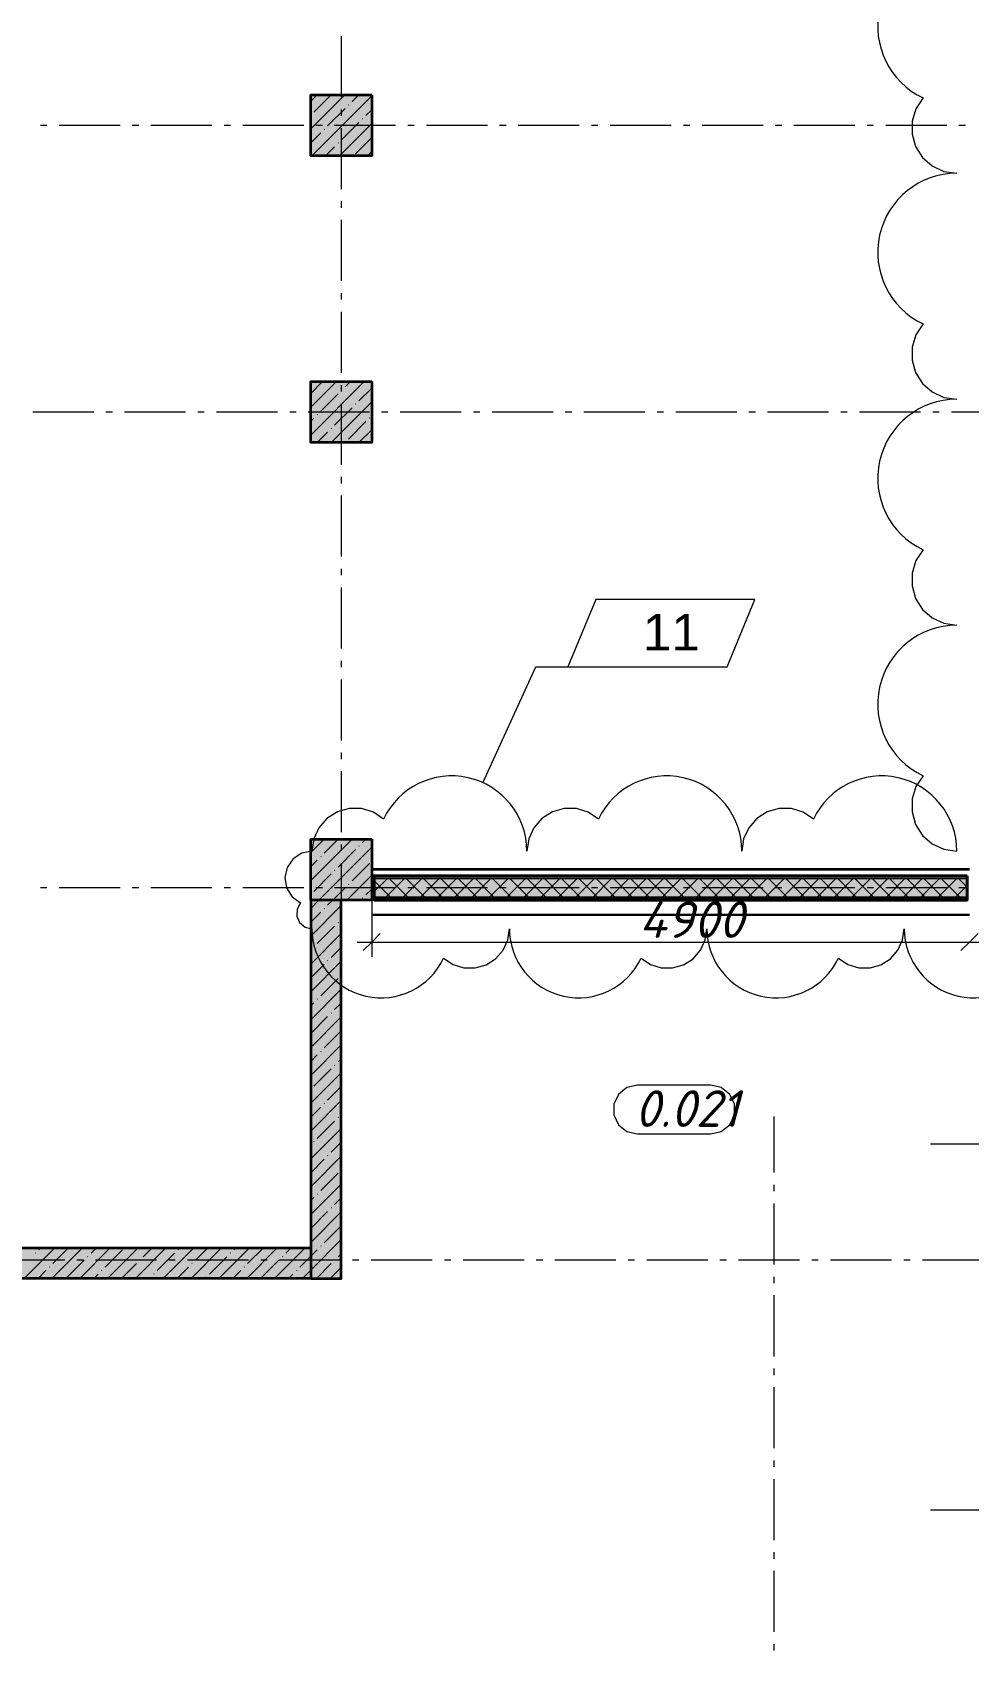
# Model space of a CAD drawing. Header units: millimetres. Extents: x -81576 to 1046824, y -248937 to 691537.
# Drawn here: x 174163 to 181837, y 543921 to 557183 of the extents above; entities that cross this region are included whole.
import ezdxf

# ---------------------------------------------------------------- set-up
doc = ezdxf.new("R2010")
doc.units = ezdxf.units.MM
for name, color, linetype, lineweight in [('0)', 6, 'Continuous', 30), ('0) расчет', 172, 'Continuous', 30), ('0) факт', 80, 'Continuous', 30), ('0.2) Шпаклевка подвала и баз и фин', 5, 'Continuous', 30)]:
    doc.layers.add(name, color=color, linetype=linetype, lineweight=lineweight)
doc.layers.add('PDF _Геометрия', color=7, linetype='Continuous', true_color=0x1d1d1d)
doc.layers.add('PDF _Сплошная заливка', color=7, linetype='Continuous', true_color=0xffffff)
doc.layers.add('PDF _Текст', color=7, linetype='Continuous')
doc.styles.add('PDF GOST-Common', font='arial.ttf')
doc.styles.add('PDF ISOCPEUR Italic', font='isocpeui.ttf')

msp = doc.modelspace()

# ---------------------------------------------------------------- hatches: boundary and pattern name
at = {"layer": '0)', "transparency": 33554559}
for points in [[(181824.5, 550259), (181824.5, 550271.5), (176964.5, 550271.5), (176964.5, 550259)], [(181824.5, 550246.5), (181824.5, 550259), (176964.5, 550259), (176964.5, 550246.5)], [(181824.5, 550096.5), (181824.5, 550246.5), (176964.5, 550246.5), (176964.5, 550096.5)], [(181824.5, 550084), (181824.5, 550096.5), (176964.5, 550096.5), (176964.5, 550084)], [(181824.5, 550071.5), (181824.5, 550084), (176964.5, 550084), (176964.5, 550071.5)]]:
    msp.add_hatch(color=256, dxfattribs=at).paths.add_polyline_path(points)
at = {"layer": 'PDF _Сплошная заливка', "true_color": 0x636466, "transparency": 33554559}
for points in [[(176444.5, 556171.6), (176944.5, 556171.6), (176944.5, 556671.6), (176444.5, 556671.6)], [(176444.5, 553821.6), (176944.5, 553821.6), (176944.5, 554321.6), (176444.5, 554321.6)], [(176444.5, 550071.5), (176944.5, 550071.5), (176944.5, 550571.5), (176444.5, 550571.5)], [(176694.5, 546971.5), (176694.5, 550071.5), (176444.5, 550071.5), (176444.5, 546971.5)], [(176444.5, 546971.5), (176444.5, 547221.5), (173694.5, 547221.5), (173694.5, 546971.5)]]:
    msp.add_hatch(color=251, dxfattribs=at).paths.add_polyline_path(points)

# ---------------------------------------------------------------- linework, layer by layer
at = {"layer": '0)', "lineweight": 40}
msp.add_lwpolyline([(181824.5, 550271.5), (181824.5, 550071.5), (176964.5, 550071.5), (176964.5, 550271.5)], close=True, dxfattribs=at)
at = {"layer": '0)', "lineweight": 9}
for points in [[(181824.5, 550259), (176964.5, 550259)], [(181824.5, 550246.5), (176964.5, 550246.5)], [(180059.4, 550246.5), (180209.4, 550096.5)], [(180322.8, 550246.5), (180172.8, 550096.5)], [(180200.8, 550246.5), (180350.8, 550096.5)], [(180464.2, 550246.5), (180314.2, 550096.5)], [(180342.2, 550246.5), (180492.3, 550096.5)], [(180605.6, 550246.5), (180455.6, 550096.5)], [(180483.7, 550246.5), (180633.7, 550096.5)], [(180747, 550246.5), (180597, 550096.5)], [(180625.1, 550246.5), (180775.1, 550096.5)], [(180888.4, 550246.5), (180738.4, 550096.5)], [(180766.5, 550246.5), (180916.5, 550096.5)], [(181824.5, 550096.5), (176964.5, 550096.5)], [(180905, 550171.5), (180405, 550171.5)], [(181824.5, 550084), (176964.5, 550084)]]:
    msp.add_lwpolyline(points, dxfattribs=at)
at = {"layer": '0)', "color": 7, "lineweight": 9}
msp.add_lwpolyline([(180305, 550171.5), (180252.1, 550171.5)], dxfattribs=at)
at = {"layer": '0) расчет', "color": 1, "lineweight": 9}
for points in [[(181740.3, 557880, 0.8010872), (181464.2, 556645.5), (181405.5, 556557.1), (181374.3, 556455.6), (181373.2, 556349.5), (181402.2, 556247.4), (181458.9, 556157.7), (181538.8, 556087.8), (181635.2, 556043.5), (181740.3, 556028.2, 0.8010872), (181464.2, 554793.7), (181405.5, 554705.3), (181374.3, 554603.9), (181373.2, 554497.7), (181402.2, 554395.6), (181458.9, 554306), (181538.8, 554236.1), (181635.2, 554191.7), (181740.3, 554176.5, 0.8010872), (181464.2, 552942), (181405.5, 552853.5), (181374.3, 552752.1), (181373.2, 552646), (181402.2, 552543.9), (181458.9, 552454.2), (181538.8, 552384.3), (181635.2, 552339.9), (181740.3, 552324.7, 0.8010868), (181464.2, 551090.2), (181405.5, 551001.8), (181374.3, 550900.3), (181373.2, 550794.2), (181402.2, 550692.1), (181458.9, 550602.4), (181538.8, 550532.5), (181635.2, 550488.2), (181740.3, 550472.9, 0.8010888), (180565.7, 550735.6), (180481.6, 550791.4), (180385.1, 550821.1), (180284.1, 550822.2), (180187, 550794.6), (180101.7, 550740.6), (180035.2, 550664.6), (179992.9, 550572.9), (179978.5, 550472.9, 0.8010889), (178804, 550735.6)], [(178804, 550735.6), (178719.8, 550791.4), (178623.3, 550821.1), (178522.3, 550822.2), (178425.2, 550794.6), (178339.9, 550740.6), (178273.4, 550664.6), (178231.2, 550572.9), (178216.7, 550472.9, 0.8010898), (177042.2, 550735.6), (176958, 550791.4), (176861.5, 550821.1), (176760.5, 550822.2), (176663.4, 550794.6), (176578.1, 550740.6), (176511.6, 550664.6), (176469.4, 550572.9), (176454.9, 550472.9), (176371.1, 550456.6), (176299.7, 550409.9), (176251.1, 550339.7), (176232.4, 550256.4), (176246.5, 550172.2), (176291.3, 550099.6), (176360.1, 550049.1), (176332.3, 549998.2), (176330, 549940.2), (176353.7, 549887.3), (176398.4, 549850.3), (176454.9, 549837.1, 0.8010876), (177533.7, 549595.9), (177611, 549544.6), (177699.6, 549517.3), (177792.4, 549516.3), (177881.6, 549541.7), (177959.9, 549591.3), (178021, 549661.1), (178059.8, 549745.3), (178073.1, 549837.1, 0.8010876), (179151.9, 549595.9), (179229.1, 549544.6), (179317.8, 549517.3), (179410.5, 549516.3), (179499.8, 549541.7), (179578.1, 549591.3), (179639.2, 549661.1), (179678, 549745.3), (179691.3, 549837.1, 0.8010876), (180770, 549595.9), (180847.3, 549544.6), (180936, 549517.3), (181028.7, 549516.3), (181117.9, 549541.7), (181196.3, 549591.3), (181257.4, 549661.1), (181296.2, 549745.3), (181309.4, 549837.1, 0.8010876), (182388.2, 549595.9)]]:
    msp.add_lwpolyline(points, format="xyb", dxfattribs=at)
at = {"layer": '0) расчет'}
msp.add_lwpolyline([(176944.5, 550324.6), (181844.5, 550324.6)], dxfattribs=at)
at = {"layer": '0) факт'}
msp.add_lwpolyline([(176944.5, 550324.6), (181844.5, 550324.6)], dxfattribs=at)
at = {"layer": '0.2) Шпаклевка подвала и баз и фин'}
for points in [[(176944.5, 550321.5), (181844.5, 550321.5)], [(176944.5, 549952.3), (181844.5, 549952.3)]]:
    msp.add_lwpolyline(points, dxfattribs=at)
at = {"layer": 'PDF _Геометрия', "color": 7, "lineweight": 9}
for points in [[(176694.5, 557151.1), (176694.5, 556651.1)], [(176694.5, 556551.1), (176694.5, 556498.2)], [(174228.7, 556421.6), (174281.7, 556421.6)], [(174381.7, 556421.6), (174881.7, 556421.6)], [(174981.7, 556421.6), (175034.6, 556421.6)], [(175134.6, 556421.6), (175634.6, 556421.6)], [(175734.6, 556421.6), (175787.5, 556421.6)], [(175887.5, 556421.6), (176387.5, 556421.6)], [(176487.5, 556421.6), (176540.4, 556421.6)], [(176640.4, 556421.6), (177140.4, 556421.6)], [(176694.5, 556398.2), (176694.5, 555898.2)], [(177240.4, 556421.6), (177293.3, 556421.6)], [(177393.3, 556421.6), (177893.3, 556421.6)], [(177993.3, 556421.6), (178046.2, 556421.6)], [(178146.2, 556421.6), (178646.2, 556421.6)], [(178746.2, 556421.6), (178799.2, 556421.6)], [(178899.2, 556421.6), (179399.2, 556421.6)], [(179499.2, 556421.6), (179552.1, 556421.6)], [(179652.1, 556421.6), (180152.1, 556421.6)], [(180252.1, 556421.6), (180305, 556421.6)], [(180405, 556421.6), (180905, 556421.6)], [(181005, 556421.6), (181057.9, 556421.6)], [(181157.9, 556421.6), (181657.9, 556421.6)], [(181757.9, 556421.6), (181810.8, 556421.6)], [(176694.5, 555798.2), (176694.5, 555745.3)], [(176694.5, 555645.3), (176694.5, 555145.3)], [(176694.5, 555045.3), (176694.5, 554992.4)], [(176694.5, 554892.4), (176694.5, 554392.4)], [(176694.5, 554292.4), (176694.5, 554239.5)], [(174666.3, 554071.6), (174166.3, 554071.6)], [(174819.2, 554071.6), (174766.3, 554071.6)], [(175419.2, 554071.6), (174919.2, 554071.6)], [(175572.2, 554071.6), (175519.2, 554071.6)], [(176172.2, 554071.6), (175672.2, 554071.6)], [(176325.1, 554071.6), (176272.2, 554071.6)], [(176925.1, 554071.6), (176425.1, 554071.6)], [(176694.5, 554139.5), (176694.5, 553639.5)], [(177078, 554071.6), (177025.1, 554071.6)], [(177678, 554071.6), (177178, 554071.6)], [(177830.9, 554071.6), (177778, 554071.6)], [(178430.9, 554071.6), (177930.9, 554071.6)], [(178583.8, 554071.6), (178530.9, 554071.6)], [(179183.8, 554071.6), (178683.8, 554071.6)], [(179336.7, 554071.6), (179283.8, 554071.6)], [(179936.7, 554071.6), (179436.7, 554071.6)], [(180089.7, 554071.6), (180036.7, 554071.6)], [(180689.7, 554071.6), (180189.7, 554071.6)], [(180842.6, 554071.6), (180789.7, 554071.6)], [(181442.6, 554071.6), (180942.6, 554071.6)], [(181595.5, 554071.6), (181542.6, 554071.6)], [(182195.5, 554071.6), (181695.5, 554071.6)], [(176694.5, 553539.5), (176694.5, 553486.5)], [(176694.5, 553386.5), (176694.5, 552886.5)], [(176694.5, 552786.5), (176694.5, 552733.6)], [(176694.5, 552633.6), (176694.5, 552133.6)], [(176694.5, 552033.6), (176694.5, 551980.7)], [(177856.3, 551033.8), (178290.7, 551984.7), (178553.4, 551984.7)], [(176694.5, 551880.7), (176694.5, 551380.7)], [(176694.5, 551280.7), (176694.5, 551227.8)], [(176694.5, 551127.8), (176694.5, 550627.8)], [(176694.5, 550527.8), (176694.5, 550474.9)], [(176694.5, 550374.9), (176694.5, 549874.9)], [(174281.7, 550171.5), (174228.7, 550171.5)], [(174881.7, 550171.5), (174381.7, 550171.5)], [(175034.6, 550171.5), (174981.7, 550171.5)], [(175634.6, 550171.5), (175134.6, 550171.5)], [(175787.5, 550171.5), (175734.6, 550171.5)], [(176387.5, 550171.5), (175887.5, 550171.5)], [(176540.4, 550171.5), (176487.5, 550171.5)], [(177140.4, 550171.5), (176640.4, 550171.5)], [(177293.3, 550171.5), (177240.4, 550171.5)], [(177893.3, 550171.5), (177393.3, 550171.5)], [(178046.2, 550171.5), (177993.3, 550171.5)], [(178646.2, 550171.5), (178146.2, 550171.5)], [(178799.2, 550171.5), (178746.2, 550171.5)], [(179399.2, 550171.5), (178899.2, 550171.5)], [(179552.1, 550171.5), (179499.2, 550171.5)], [(180152.1, 550171.5), (179652.1, 550171.5)], [(181057.9, 550171.5), (181005, 550171.5)], [(181657.9, 550171.5), (181157.9, 550171.5)], [(181810.8, 550171.5), (181757.9, 550171.5)], [(176944.5, 550071.5), (176944.5, 549727.4), (176944.5, 549607.4)], [(176694.5, 549774.9), (176694.5, 549722)], [(176824.5, 549727.4), (181964.5, 549727.4)], [(177014.5, 549797.4), (176944.5, 549727.4), (176874.5, 549657.4)], [(181914.5, 549797.4), (181844.5, 549727.4), (181774.5, 549657.4)], [(176694.5, 549622), (176694.5, 549122)], [(176694.5, 549022), (176694.5, 548969)], [(176694.5, 548869), (176694.5, 548369)], [(176694.5, 548269), (176694.5, 548216.1)], [(180244.5, 547838.8), (180244.5, 548299)], [(176694.5, 548116.1), (176694.5, 547616.1)], [(182041.1, 548071.5), (181525.8, 548071.5)], [(180244.5, 547685.8), (180244.5, 547738.8)], [(180244.5, 547085.8), (180244.5, 547585.8)], [(176694.5, 547516.1), (176694.5, 547463.2)], [(176694.5, 547363.2), (176694.5, 547071.5)], [(174428.6, 547121.5), (173928.6, 547121.5)], [(174581.6, 547121.5), (174528.6, 547121.5)], [(175181.6, 547121.5), (174681.6, 547121.5)], [(175334.5, 547121.5), (175281.6, 547121.5)], [(175934.5, 547121.5), (175434.5, 547121.5)], [(176087.4, 547121.5), (176034.5, 547121.5)], [(176687.4, 547121.5), (176187.4, 547121.5)], [(176840.3, 547121.5), (176787.4, 547121.5)], [(177440.3, 547121.5), (176940.3, 547121.5)], [(177593.2, 547121.5), (177540.3, 547121.5)], [(178193.2, 547121.5), (177693.2, 547121.5)], [(178346.1, 547121.5), (178293.2, 547121.5)], [(178946.1, 547121.5), (178446.1, 547121.5)], [(179099.1, 547121.5), (179046.1, 547121.5)], [(179699.1, 547121.5), (179199.1, 547121.5)], [(179852, 547121.5), (179799.1, 547121.5)], [(180452, 547121.5), (179952, 547121.5)], [(180604.9, 547121.5), (180552, 547121.5)], [(181204.9, 547121.5), (180704.9, 547121.5)], [(181357.8, 547121.5), (181304.9, 547121.5)], [(181957.8, 547121.5), (181457.8, 547121.5)], [(180244.5, 546932.9), (180244.5, 546985.8)], [(180244.5, 546332.9), (180244.5, 546832.9)], [(180244.5, 546180), (180244.5, 546232.9)], [(180244.5, 545580), (180244.5, 546080)], [(180244.5, 545427.1), (180244.5, 545480)], [(180244.5, 544827.1), (180244.5, 545327.1)], [(182041.1, 545071.5), (181525.8, 545071.5)], [(180244.5, 544674.2), (180244.5, 544727.1)], [(180244.5, 544074.2), (180244.5, 544574.2)], [(180244.5, 543921.3), (180244.5, 543974.2)]]:
    msp.add_lwpolyline(points, dxfattribs=at)
at = {"layer": 'PDF _Геометрия', "lineweight": 9}
for points in [[(176496.9, 556671.6), (176444.5, 556619.2)], [(176725, 556671.6), (176444.5, 556391.1)], [(176944.5, 556663), (176453.1, 556171.6)], [(176610.9, 556671.6), (176469.5, 556530.1)], [(176757, 556589.5), (176754.6, 556587.1)], [(176839, 556671.6), (176783.1, 556615.7)], [(176726.1, 556558.6), (176583.5, 556416.1)], [(176871, 556475.5), (176868.7, 556473.1)], [(176944.5, 556548.9), (176897.2, 556501.6)], [(176526.5, 556359.1), (176444.5, 556277)], [(176557.4, 556389.9), (176555, 556387.6)], [(176944.5, 556434.9), (176681.2, 556171.6)], [(176840.1, 556444.6), (176697.6, 556302)], [(176944.5, 556320.8), (176811.6, 556188)], [(176640.6, 556245), (176567.1, 556171.6)], [(176671.4, 556275.9), (176669.1, 556273.5)], [(176944.5, 556206.8), (176909.3, 556171.6)], [(176656, 554321.6), (176444.5, 554110.1)], [(176884, 554321.6), (176444.5, 553882)], [(176541.9, 554321.6), (176444.5, 554224.2)], [(176669.1, 554220.6), (176526.5, 554078.1)], [(176700, 554251.5), (176697.6, 554249.1)], [(176770, 554321.6), (176726.1, 554277.7)], [(176944.5, 554268), (176840.1, 554163.6)], [(176944.5, 554153.9), (176612.1, 553821.6)], [(176783.1, 554106.6), (176640.6, 553964)], [(176814, 554137.5), (176811.6, 554135.1)], [(176469.5, 554021), (176444.5, 553996.1)], [(176500.4, 554051.9), (176498, 554049.6)], [(176614.4, 553937.9), (176612.1, 553935.5)], [(176897.2, 553992.5), (176754.6, 553850)], [(176928.1, 554023.4), (176925.7, 554021)], [(176583.5, 553907), (176498.1, 553821.6)], [(176728.5, 553823.8), (176726.2, 553821.6)], [(176944.5, 553925.8), (176840.2, 553821.6)], [(176555.5, 550571.5), (176444.5, 550460.5)], [(176783.6, 550571.5), (176444.5, 550232.4)], [(176944.5, 550504.3), (176511.7, 550071.5), (176444.5, 550004.3)], [(176669.6, 550571.5), (176555, 550457)], [(176811.6, 550485.5), (176669.1, 550342.9)], [(176842.5, 550516.4), (176840.1, 550514)], [(176897.7, 550571.5), (176868.7, 550542.5)], [(176498, 550400), (176444.5, 550346.5)], [(176528.9, 550430.9), (176526.5, 550428.5)], [(176925.7, 550371.5), (176783.1, 550228.9)], [(176612.1, 550285.9), (176469.5, 550143.4)], [(176642.9, 550316.8), (176640.6, 550314.4)], [(176944.5, 550276.2), (176739.8, 550071.5)], [(177070.1, 550246.5), (176964.5, 550141)], [(176964.5, 550230.2), (177098.1, 550096.5)], [(177211.5, 550246.5), (177061.5, 550096.5)], [(177089.6, 550246.5), (177239.6, 550096.5)], [(177352.9, 550246.5), (177202.9, 550096.5)], [(177231, 550246.5), (177381, 550096.5)], [(177494.3, 550246.5), (177344.3, 550096.5)], [(177372.4, 550246.5), (177522.4, 550096.5)], [(177635.7, 550246.5), (177485.7, 550096.5)], [(177513.8, 550246.5), (177663.8, 550096.5)], [(177777.2, 550246.5), (177627.2, 550096.5)], [(177655.2, 550246.5), (177805.2, 550096.5)], [(177918.6, 550246.5), (177768.6, 550096.5)], [(177796.7, 550246.5), (177946.7, 550096.5)], [(178060, 550246.5), (177910, 550096.5)], [(177938.1, 550246.5), (178088.1, 550096.5)], [(178201.4, 550246.5), (178051.4, 550096.5)], [(178079.5, 550246.5), (178229.5, 550096.5)], [(178342.9, 550246.5), (178192.9, 550096.5)], [(178220.9, 550246.5), (178370.9, 550096.5)], [(178484.3, 550246.5), (178334.3, 550096.5)], [(178362.4, 550246.5), (178512.4, 550096.5)], [(178625.7, 550246.5), (178475.7, 550096.5)], [(178503.8, 550246.5), (178653.8, 550096.5)], [(178767.1, 550246.5), (178617.1, 550096.5)], [(178645.2, 550246.5), (178795.2, 550096.5)], [(178908.5, 550246.5), (178758.5, 550096.5)], [(178786.6, 550246.5), (178936.6, 550096.5)], [(179050, 550246.5), (178900, 550096.5)], [(178928, 550246.5), (179078, 550096.5)], [(179191.4, 550246.5), (179041.4, 550096.5)], [(179069.5, 550246.5), (179219.5, 550096.5)], [(179332.8, 550246.5), (179182.8, 550096.5)], [(179210.9, 550246.5), (179360.9, 550096.5)], [(179474.2, 550246.5), (179324.2, 550096.5)], [(179352.3, 550246.5), (179502.3, 550096.5)], [(179615.6, 550246.5), (179465.6, 550096.5)], [(179493.7, 550246.5), (179643.7, 550096.5)], [(179757.1, 550246.5), (179607.1, 550096.5)], [(179635.1, 550246.5), (179785.1, 550096.5)], [(179898.5, 550246.5), (179748.5, 550096.5)], [(179776.6, 550246.5), (179926.6, 550096.5)], [(180039.9, 550246.5), (179889.9, 550096.5)], [(179918, 550246.5), (180068, 550096.5)], [(180181.3, 550246.5), (180031.3, 550096.5)], [(181029.9, 550246.5), (180879.9, 550096.5)], [(180907.9, 550246.5), (181057.9, 550096.5)], [(181171.3, 550246.5), (181021.3, 550096.5)], [(181049.4, 550246.5), (181199.4, 550096.5)], [(181312.7, 550246.5), (181162.7, 550096.5)], [(181190.8, 550246.5), (181340.8, 550096.5)], [(181454.1, 550246.5), (181304.1, 550096.5)], [(181332.2, 550246.5), (181482.2, 550096.5)], [(181595.5, 550246.5), (181445.5, 550096.5)], [(181473.6, 550246.5), (181623.6, 550096.5)], [(181737, 550246.5), (181587, 550096.5)], [(181615, 550246.5), (181765, 550096.5)], [(181756.5, 550246.5), (181824.5, 550178.5)], [(176726.1, 550171.9), (176625.8, 550071.5), (176583.5, 550029.3)], [(176757, 550202.8), (176754.6, 550200.4)], [(176871, 550088.7), (176868.7, 550086.3)], [(176944.5, 550162.2), (176897.2, 550114.9)], [(181824.5, 550192.7), (181728.4, 550096.5)], [(176694.5, 550026.2), (176444.5, 549776.2)], [(176526.5, 549972.3), (176444.5, 549890.3)], [(176557.4, 550003.2), (176555, 550000.8)], [(176640.6, 549858.2), (176498, 549715.7)], [(176671.4, 549889.1), (176669.1, 549886.8)], [(176694.5, 549798.1), (176444.5, 549548.1)], [(176471.9, 549689.5), (176469.5, 549687.2)], [(176694.5, 549570), (176444.5, 549320)], [(176585.9, 549575.5), (176583.5, 549573.1)], [(176694.5, 549684.1), (176612.1, 549601.6)], [(176555, 549544.6), (176444.5, 549434.1)], [(176669.1, 549430.6), (176526.5, 549288)], [(176694.5, 549341.9), (176444.5, 549091.9)], [(176469.5, 549231), (176444.5, 549206)], [(176500.4, 549261.9), (176498, 549259.5)], [(176694.5, 549227.9), (176640.6, 549173.9)], [(176583.5, 549116.9), (176444.5, 548977.9)], [(176694.5, 549113.8), (176444.5, 548863.8)], [(176614.4, 549147.8), (176612.1, 549145.4)], [(176694.5, 548999.8), (176555, 548860.3)], [(176694.5, 548885.7), (176444.5, 548635.7)], [(176498, 548803.3), (176444.5, 548749.8)], [(176528.9, 548834.2), (176526.5, 548831.8)], [(176694.5, 548771.7), (176669.1, 548746.3)], [(176694.5, 548657.6), (176444.5, 548407.6)], [(176612.1, 548689.2), (176469.5, 548546.7)], [(176642.9, 548720.1), (176640.6, 548717.7)], [(176694.5, 548543.6), (176583.5, 548432.6)], [(176694.5, 548429.5), (176444.5, 548179.5)], [(176526.5, 548375.6), (176444.5, 548293.6)], [(176557.4, 548406.5), (176555, 548404.1)], [(176640.6, 548261.5), (176498, 548119)], [(176671.4, 548292.4), (176669.1, 548290.1)], [(176694.5, 548201.4), (176444.5, 547951.4)], [(176694.5, 547973.3), (176444.5, 547723.3)], [(176471.9, 548092.8), (176469.5, 548090.5)], [(176585.9, 547978.8), (176583.5, 547976.4)], [(176694.5, 548087.4), (176612.1, 548004.9)], [(176555, 547947.9), (176444.5, 547837.4)], [(176669.1, 547833.9), (176526.5, 547691.3)], [(176694.5, 547745.2), (176444.5, 547495.2)], [(176469.5, 547634.3), (176444.5, 547609.3)], [(176500.4, 547665.2), (176498, 547662.8)], [(176694.5, 547631.2), (176640.6, 547577.3)], [(176583.5, 547520.2), (176444.5, 547381.2)], [(176694.5, 547517.1), (176444.5, 547267.1)], [(176614.4, 547551.1), (176612.1, 547548.7)], [(176694.5, 547403.1), (176555, 547263.6)], [(174346, 547221.5), (174096, 546971.5)], [(174190.9, 547180.5), (174188.5, 547178.1)], [(174232, 547221.5), (174217, 547206.6)], [(174574.1, 547221.5), (174324.1, 546971.5)], [(174460.1, 547221.5), (174331.1, 547092.5)], [(174802.2, 547221.5), (174552.2, 546971.5)], [(174688.2, 547221.5), (174644.7, 547178.1)], [(174901.3, 547206.6), (174758.7, 547064)], [(175030.3, 547221.5), (174780.3, 546971.5)], [(175258.4, 547221.5), (175008.4, 546971.5)], [(175144.4, 547221.5), (175072.4, 547149.6)], [(175329, 547178.1), (175186.4, 547035.5)], [(175486.5, 547221.5), (175236.5, 546971.5)], [(175359.9, 547209), (175357.5, 547206.6)], [(175714.6, 547221.5), (175464.6, 546971.5)], [(175600.6, 547221.5), (175500.1, 547121.1)], [(175942.7, 547221.5), (175692.7, 546971.5)], [(175787.6, 547180.5), (175785.2, 547178.1)], [(175828.7, 547221.5), (175813.7, 547206.6)], [(176170.8, 547221.5), (175920.8, 546971.5)], [(176056.8, 547221.5), (175927.8, 547092.5)], [(176398.9, 547221.5), (176148.9, 546971.5)], [(176284.9, 547221.5), (176241.4, 547178.1)], [(176498, 547206.6), (176444.5, 547153.1), (176355.4, 547064)], [(176694.5, 547289.1), (176444.5, 547039.1), (176377, 546971.5)], [(176528.9, 547237.5), (176526.5, 547235.1)], [(176694.5, 547175), (176669.1, 547149.6)], [(174304.9, 547066.4), (174302.6, 547064)], [(174587.7, 547121.1), (174445.1, 546978.5)], [(174618.6, 547151.9), (174616.2, 547149.6)], [(174732.6, 547037.9), (174730.2, 547035.5)], [(175015.4, 547092.5), (174894.4, 546971.5)], [(175046.2, 547123.4), (175043.9, 547121.1)], [(175443, 547064), (175350.6, 546971.5)], [(175473.9, 547094.9), (175471.6, 547092.5)], [(175756.7, 547149.6), (175614.1, 547007)], [(175901.6, 547066.4), (175899.2, 547064)], [(176184.4, 547121.1), (176041.8, 546978.5)], [(176215.2, 547151.9), (176212.9, 547149.6)], [(176329.3, 547037.9), (176326.9, 547035.5)], [(176612.1, 547092.5), (176491.1, 546971.5)], [(176694.5, 547061), (176605.1, 546971.5)], [(176642.9, 547123.4), (176640.6, 547121.1)], [(174274, 547035.5), (174210.1, 546971.5)], [(174701.7, 547007), (174666.3, 546971.5)], [(175129.4, 546978.5), (175122.5, 546971.5)], [(175160.3, 547009.4), (175157.9, 547007)], [(175588, 546980.9), (175585.6, 546978.5)], [(175870.7, 547035.5), (175806.8, 546971.5)], [(176298.4, 547007), (176263, 546971.5)]]:
    msp.add_lwpolyline(points, dxfattribs=at)
at = {"layer": 'PDF _Геометрия', "color": 7, "lineweight": 35}
for points in [[(176944.5, 556671.6), (176944.5, 556171.6), (176444.5, 556171.6), (176444.5, 556671.6)], [(176944.5, 554321.6), (176944.5, 553821.6), (176444.5, 553821.6), (176444.5, 554321.6)], [(176944.5, 550571.5), (176944.5, 550071.5), (176444.5, 550071.5), (176444.5, 550571.5)]]:
    msp.add_lwpolyline(points, close=True, dxfattribs=at)
at = {"layer": 'PDF _Геометрия', "color": 7, "lineweight": 9}
for points in [[(179857.8, 551984.7), (180086.1, 552535.3), (178781.7, 552535.3), (178553.4, 551984.7)], [(179722.9, 548555.3), (179122.9, 548555.3), (179036.1, 548535.5), (178966.5, 548480), (178927.9, 548399.8), (178927.9, 548310.8), (178966.5, 548230.6), (179036.1, 548175.1), (179122.9, 548155.3), (179722.9, 548155.3), (179809.7, 548175.1), (179879.2, 548230.6), (179917.9, 548310.8), (179917.9, 548399.8), (179879.2, 548480), (179809.7, 548535.5)]]:
    msp.add_lwpolyline(points, close=True, dxfattribs=at)
at = {"layer": 'PDF _Геометрия', "color": 7, "lineweight": 35}
msp.add_lwpolyline([(171344.5, 546971.5), (173694.5, 546971.5), (171344.5, 546971.5), (171344.5, 547221.5), (173694.5, 547221.5), (176444.5, 547221.5), (176444.5, 546971.5), (176694.5, 546971.5), (176694.5, 550071.5), (176444.5, 550071.5), (176444.5, 546971.5), (173694.5, 546971.5), (173694.5, 547221.5), (173694.5, 550071.5)], dxfattribs=at)

# ---------------------------------------------------------------- texts
at = {"layer": 'PDF _Текст', "char_height": 300, "attachment_point": 4}
for s, insert, style in [('11', (179167.3, 552267.4), 'PDF GOST-Common'), ('4900', (179134, 549912.2), 'PDF ISOCPEUR Italic'), ('0.021', (179099.7, 548363.3), 'PDF ISOCPEUR Italic')]:
    msp.add_mtext(s, dxfattribs=dict(at, insert=insert, style=style))

doc.saveas('drawing.dxf')
